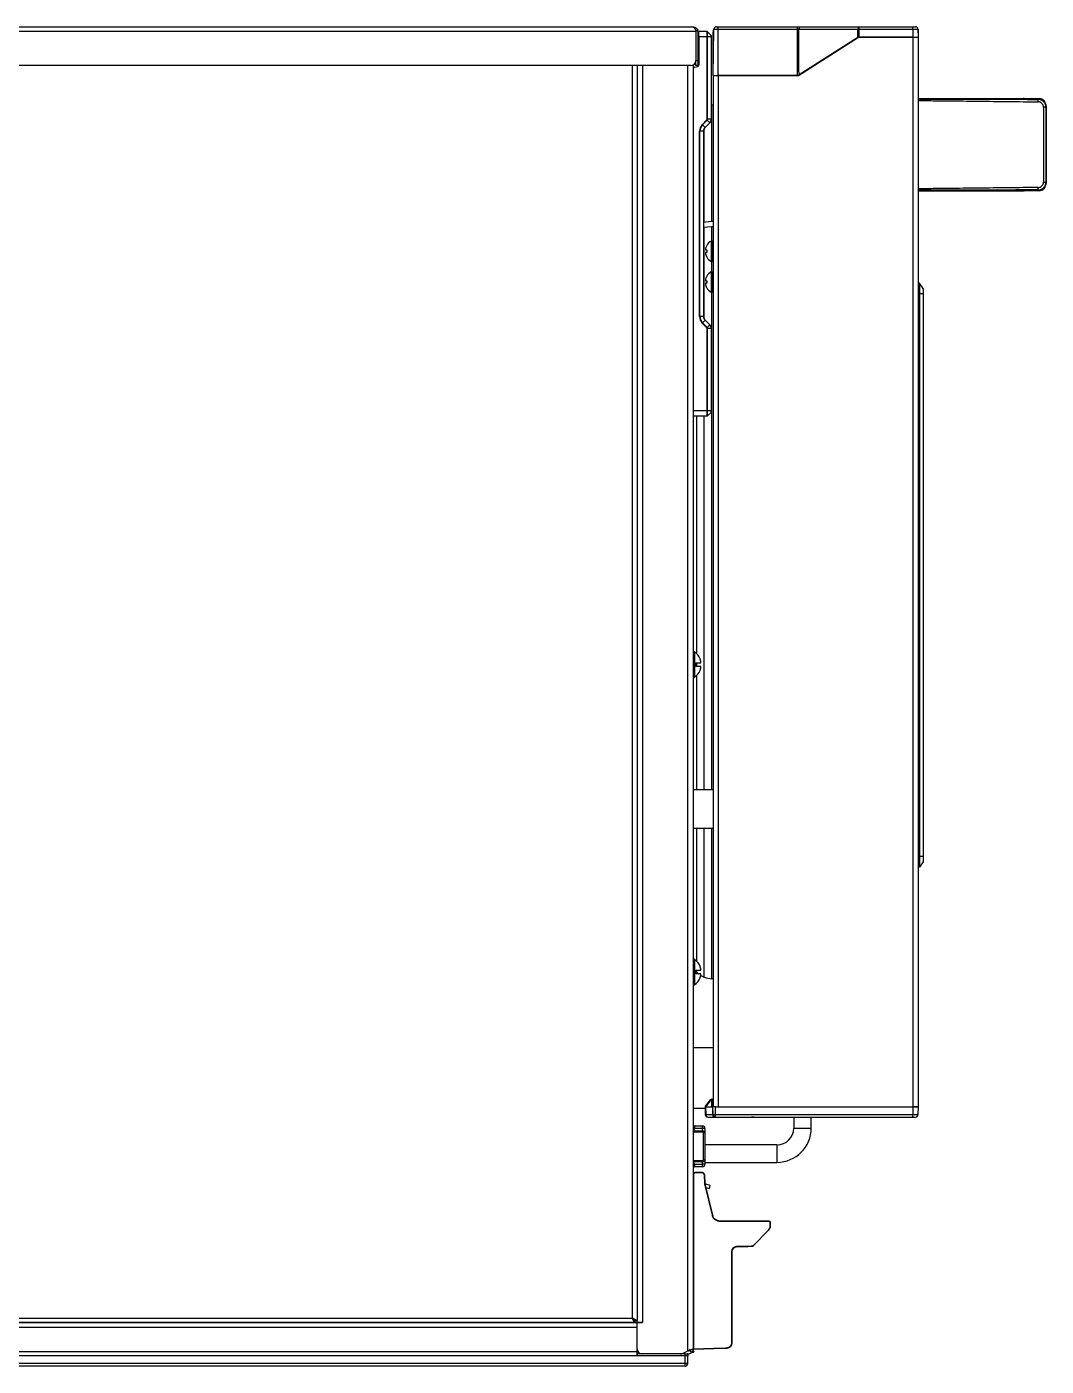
# Model space of a CAD drawing. Header units: millimetres. Extents: x -36 to 4467, y 2 to 3322.
# Drawn here: x 4069 to 4467, y 1398 to 1920 of the extents above; entities that cross this region are included whole.
import ezdxf

# ---------------------------------------------------------------- set-up
doc = ezdxf.new("R2010")
doc.units = ezdxf.units.MM
doc.layers.add('1', color=7, linetype='Continuous', true_color=0xffffff)

# ---------------------------------------------------------------- blocks, each defined once
blk = doc.blocks.new('A$C4FD63F80')
at = {"layer": '1', "color": 7, "linetype": 'Continuous', "lineweight": 35}
for p, q in [((-4.36, 32.9), (-4.47, 29.79)), ((-4.36, 32.94), (-4.36, 32.9)), ((-1.03, 33.98), (-3.4, 33.9)), ((0, 32.98), (0, -32.98)), ((-4.5, 29.6), (-7.41, 17.33)), ((-30, 14.52), (-30, 13.26)), ((-24.31, 15.02), (-29.5, 15.02)), ((-23.43, 5.45), (-29.12, 11.14)), ((-12.88, 15.02), (-24.31, 15.02)), ((-10.33, 15.02), (-12.88, 15.02)), ((-22.74, 5.15), (-21.24, 5.13)), ((-21.24, 5.13), (-16.97, 5.05)), ((-15, 3.05), (-15, -32.53)), ((-13.07, -34.53), (-12.55, -34.54)), ((-12.55, -34.54), (-8.08, -34.7)), ((-8.08, -34.7), (0, -34.98)), ((0, -34.98), (0, -32.98))]:
    blk.add_line(p, q, dxfattribs=at)
for centre, radius, start, end in [((-3.36, 32.9), 1, 92, 178), ((-1, 32.98), 1, 2.0696, 92), ((-5.47, 29.83), 1, 346.6477, 358), ((-10.33, 18.02), 3, 310.4702, 346.6477), ((-29.5, 14.52), 0.5, 90, 180), ((-27, 13.26), 3, 180, 225), ((-22.72, 6.15), 1, 225, 269), ((-17, 3.05), 2, 0, 89), ((-13, -32.53), 2, 180, 268)]:
    blk.add_arc(centre, radius, start, end, dxfattribs=at)
at = {"layer": '1', "color": 7, "linetype": 'Continuous', "lineweight": 35, "extrusion": (0, 0, -1)}
for centre, major_axis, ratio, start_param, end_param in [((-1, 32.98), (-1, 0.013), 1, 3.092409, 3.128531), ((-5.47, 29.83), (-0.999, 0.035), 0.999989, 3.141592, 3.339721)]:
    blk.add_ellipse(centre, major_axis=major_axis, ratio=ratio, start_param=start_param, end_param=end_param, dxfattribs=at)
at = {"layer": '1', "color": 7, "linetype": 'Continuous', "lineweight": 35}
for points, knots in [([(-8.38, 15.74), (-8.42, 15.71), (-8.45, 15.68), (-8.52, 15.62), (-8.56, 15.6), (-8.67, 15.52), (-8.75, 15.47), (-8.98, 15.34), (-9.14, 15.26), (-9.35, 15.18), (-9.39, 15.17), (-9.47, 15.14), (-9.52, 15.13), (-9.64, 15.1), (-9.73, 15.08), (-9.99, 15.03), (-10.16, 15.02), (-10.33, 15.02)], [0, 0, 0, 0, 0.0625, 0.0625, 0.125, 0.125, 0.25, 0.25, 0.5, 0.5, 0.5625, 0.5625, 0.625, 0.625, 0.75, 0.75, 1, 1, 1, 1]), ([(-8.35, 15.77), (-8.4, 15.72), (-8.46, 15.67), (-8.56, 15.6), (-8.61, 15.56), (-8.65, 15.53)], [0, 0, 0, 0, 0.554217, 0.554217, 1, 1, 1, 1]), ([(-7.42, 17.28), (-7.44, 17.2), (-7.47, 17.12), (-7.51, 17), (-7.52, 16.96), (-7.56, 16.88), (-7.57, 16.84), (-7.61, 16.76), (-7.63, 16.71), (-7.65, 16.67)], [0, 0, 0, 0, 0.385989, 0.385989, 0.578983, 0.578983, 0.771977, 0.771977, 1, 1, 1, 1])]:
    blk.add_open_spline(points, degree=3, knots=knots, dxfattribs=at)
blk = doc.blocks.new('A$C632269BE')
for p, q in [((-4.78, -6.81), (-2.75, -6.27)), ((-4.47, -7.97), (-4.78, -6.81)), ((-3.06, -7.59), (-4.47, -7.97))]:
    blk.add_line(p, q)
blk.add_blockref('A$C4FD63F80', (1.78, -35.75))

msp = doc.modelspace()

# ---------------------------------------------------------------- linework, layer by layer
for p, q in [((4330.27, 1918.57), (3693.07, 1918.57)), ((4329.22, 1920.37), (3694.87, 1920.37)), ((4329.22, 1920.37), (4329.27, 1920.37)), ((4329.23, 1920.37), (4329.22, 1920.37)), ((4330.27, 1919.09), (4330.27, 1918.57)), ((4330.27, 1918.87), (4330.27, 1918.57)), ((4330.27, 1918.57), (4330.27, 1918.57)), ((4330.27, 1918.57), (4330.27, 1907.37)), ((4330.27, 1918.57), (4330.27, 1907.37)), ((4331.07, 1918.57), (4331.07, 1907.37)), ((4331.37, 1916.57), (4331.37, 1918.57)), ((4334.69, 1918.57), (4331.37, 1918.57)), ((4334.69, 1916.57), (4334.69, 1918.57)), ((4336.21, 1917.13), (4334.83, 1918.51)), ((4334.83, 1916.57), (4334.83, 1918.51)), ((4336.97, 1901.47), (4337.29, 1919.48)), ((4336.97, 1901.47), (4336.97, 1918.47)), ((4337.29, 1919.48), (4338.97, 1919.48)), ((4338.29, 1920.47), (4338.97, 1920.47)), ((4338.97, 1920.47), (4369.89, 1920.47)), ((4338.97, 1919.48), (4338.97, 1920.47)), ((4338.97, 1901.47), (4338.97, 1919.48)), ((4338.97, 1919.48), (4369.89, 1919.48)), ((4369.89, 1920.47), (4370.51, 1920.47)), ((4369.89, 1919.48), (4369.89, 1920.47)), ((4369.89, 1901.47), (4369.89, 1919.48)), ((4370.5, 1919.48), (4393.41, 1919.48)), ((4370.51, 1920.47), (4393.53, 1920.47)), ((4393.53, 1920.47), (4393.81, 1920.47)), ((4393.53, 1919.48), (4393.8, 1919.48)), ((4393.81, 1920.47), (4414.97, 1920.47)), ((4393.94, 1919.48), (4414.97, 1919.48)), ((4414.97, 1920.47), (4415.92, 1920.47)), ((4414.97, 1919.48), (4414.97, 1920.47)), ((4414.97, 1919.48), (4416.92, 1919.48)), ((4414.97, 1919.48), (4414.97, 1916.47)), ((4416.92, 1919.48), (4416.97, 1916.47)), ((4416.92, 1919.46), (4416.97, 1919.47)), ((4416.97, 1919.47), (4416.97, 1916.68)), ((4331.37, 1916.57), (4331.07, 1916.57)), ((4334.69, 1916.57), (4331.37, 1916.57)), ((4331.37, 1916.57), (4331.37, 1905.49)), ((4334.69, 1916.57), (4334.83, 1916.57)), ((4334.69, 1884.4), (4334.69, 1916.57)), ((4336.21, 1916.57), (4334.83, 1916.57)), ((4334.83, 1884.4), (4334.83, 1916.57)), ((4336.21, 1917.13), (4336.21, 1916.57)), ((4336.27, 1916.57), (4336.21, 1916.57)), ((4336.21, 1916.57), (4336.21, 1884.4)), ((4336.27, 1916.98), (4336.27, 1916.57)), ((4336.27, 1916.57), (4336.27, 1884.4)), ((4370.27, 1901.47), (4393.67, 1916.47)), ((4393.41, 1916.31), (4370.5, 1901.66)), ((4393.67, 1916.47), (4414.97, 1916.47)), ((4414.97, 1916.47), (4393.94, 1916.47)), ((4414.97, 1916.47), (4416.97, 1916.47)), ((4414.97, 1916.47), (4416.97, 1916.47)), ((4414.97, 1916.47), (4414.97, 1498.97)), ((4416.97, 1916.68), (4416.97, 1916.66)), ((4416.97, 1916.47), (4416.97, 1498.97)), ((4331.07, 1908.57), (4331.37, 1908.57)), ((4328.27, 1905.37), (3695.07, 1905.37)), ((4305.47, 1416.62), (4305.47, 1905.37)), ((4307.27, 1905.37), (4307.27, 1415.57)), ((4309.47, 1905.36), (4309.47, 1414.77)), ((4327.07, 1403.8), (4327.07, 1905.36)), ((4329.27, 1404.82), (4329.27, 1905.63)), ((4329.69, 1904.77), (4330.96, 1904.99)), ((4330.1, 1906.57), (4330.27, 1906.57)), ((4330.27, 1905.37), (4330.27, 1907.37)), ((4330.27, 1907.37), (4331.07, 1907.37)), ((4331.07, 1905.37), (4330.27, 1905.37)), ((4331.07, 1907.37), (4331.07, 1905.37)), ((4336.97, 1901.47), (4338.97, 1901.47)), ((4336.97, 1901.47), (4338.97, 1901.47)), ((4336.97, 1901.47), (4336.97, 1498.97)), ((4369.91, 1901.47), (4338.97, 1901.47)), ((4338.97, 1901.47), (4338.97, 1498.97)), ((4338.97, 1901.47), (4370.27, 1901.47)), ((4370.5, 1901.66), (4370.44, 1901.62)), ((4416.97, 1892.47), (4457.97, 1892.47)), ((4457.97, 1892.47), (4462.85, 1892.27)), ((4458.36, 1892.47), (4462.7, 1892.47)), ((4462.7, 1892.47), (4463.97, 1892.47)), ((4462.7, 1892.28), (4462.7, 1892.47)), ((4463.98, 1892.25), (4463.87, 1892.15)), ((4463.98, 1892.25), (4463.95, 1892.25)), ((4464.17, 1892.46), (4464.17, 1892.25)), ((4336.97, 1889.89), (4336.44, 1889.89)), ((4336.44, 1844.46), (4336.44, 1889.89)), ((4466.97, 1889.26), (4466.87, 1889.15)), ((4466.97, 1889.47), (4466.97, 1889.26)), ((4466.97, 1889.26), (4466.97, 1859.68)), ((4332.74, 1882.27), (4334.57, 1884.1)), ((4332.74, 1882.27), (4332.84, 1882.17)), ((4332.84, 1882.17), (4334.67, 1884)), ((4333.82, 1881.19), (4332.84, 1882.17)), ((4335.65, 1883.02), (4333.82, 1881.19)), ((4335.69, 1882.98), (4333.86, 1881.15)), ((4334.57, 1884.1), (4334.67, 1884)), ((4335.65, 1883.02), (4334.67, 1884)), ((4334.69, 1884.4), (4334.83, 1884.4)), ((4336.21, 1884.4), (4334.83, 1884.4)), ((4335.69, 1882.98), (4335.65, 1883.02)), ((4336.27, 1884.4), (4336.21, 1884.4)), ((4331.69, 1879.74), (4331.83, 1879.74)), ((4331.69, 1807.4), (4331.69, 1879.74)), ((4333.21, 1879.74), (4331.83, 1879.74)), ((4331.83, 1807.4), (4331.83, 1879.74)), ((4333.27, 1879.74), (4333.21, 1879.74)), ((4333.21, 1879.74), (4333.21, 1807.4)), ((4333.27, 1879.74), (4333.27, 1807.4)), ((4333.51, 1844.17), (4333.51, 1880.68)), ((4333.86, 1881.15), (4333.82, 1881.19)), ((4416.97, 1856.47), (4457.97, 1856.47)), ((4457.97, 1856.47), (4462.85, 1856.66)), ((4462.7, 1856.47), (4458.36, 1856.47)), ((4462.7, 1856.47), (4462.7, 1856.66)), ((4463.97, 1856.47), (4462.7, 1856.47)), ((4463.98, 1856.68), (4463.87, 1856.79)), ((4463.98, 1856.68), (4463.95, 1856.68)), ((4464.17, 1856.69), (4464.17, 1856.47)), ((4466.97, 1859.68), (4466.87, 1859.79)), ((4466.97, 1859.68), (4466.97, 1859.47)), ((4336.11, 1844.45), (4333.27, 1844.15)), ((4336.32, 1842.46), (4333.27, 1842.14)), ((4333.51, 1806.45), (4333.51, 1842.16)), ((4336.44, 1836.87), (4336.44, 1842.46)), ((4334.49, 1835.17), (4334.53, 1835.17)), ((4336.17, 1836.81), (4336.17, 1828.92)), ((4336.57, 1836.87), (4336.37, 1836.87)), ((4336.37, 1836.87), (4336.37, 1828.87)), ((4336.57, 1836.87), (4336.57, 1828.87)), ((4334.53, 1830.57), (4334.49, 1830.57)), ((4336.17, 1824.81), (4336.17, 1816.92)), ((4336.37, 1828.87), (4336.57, 1828.87)), ((4336.57, 1824.87), (4336.37, 1824.87)), ((4336.37, 1824.87), (4336.37, 1816.87)), ((4336.44, 1824.86), (4336.44, 1828.86)), ((4336.57, 1824.87), (4336.57, 1816.87)), ((4334.49, 1823.17), (4334.53, 1823.17)), ((4417.47, 1820.47), (4416.97, 1820.47)), ((4418.93, 1818.28), (4417.47, 1820.47)), ((4417.47, 1820.47), (4417.47, 1816.22)), ((4334.53, 1818.57), (4334.49, 1818.57)), ((4336.37, 1816.87), (4336.57, 1816.87)), ((4336.44, 1622.72), (4336.44, 1816.87)), ((4417.47, 1816.22), (4416.97, 1816.22)), ((4418.93, 1816.22), (4417.47, 1816.22)), ((4417.47, 1816.22), (4417.47, 1596.72)), ((4418.93, 1818.28), (4418.93, 1816.22)), ((4418.97, 1816.22), (4418.93, 1816.22)), ((4418.93, 1816.22), (4418.93, 1596.72)), ((4418.97, 1818.14), (4418.97, 1816.22)), ((4418.97, 1816.22), (4418.97, 1596.72)), ((4331.69, 1807.4), (4331.83, 1807.4)), ((4333.21, 1807.4), (4331.83, 1807.4)), ((4332.74, 1804.86), (4332.84, 1804.96)), ((4334.57, 1803.03), (4332.74, 1804.86)), ((4333.82, 1805.94), (4332.84, 1804.96)), ((4334.67, 1803.13), (4332.84, 1804.96)), ((4333.27, 1807.4), (4333.21, 1807.4)), ((4333.86, 1805.98), (4333.82, 1805.94)), ((4333.82, 1805.94), (4335.65, 1804.11)), ((4333.86, 1805.98), (4335.69, 1804.15)), ((4335.65, 1804.11), (4334.67, 1803.13)), ((4335.69, 1804.15), (4335.65, 1804.11)), ((4334.57, 1803.03), (4334.67, 1803.13)), ((4334.69, 1802.74), (4334.83, 1802.74)), ((4334.69, 1770.57), (4334.69, 1802.74)), ((4336.21, 1802.74), (4334.83, 1802.74)), ((4334.83, 1770.57), (4334.83, 1802.74)), ((4336.27, 1802.74), (4336.21, 1802.74)), ((4336.21, 1802.74), (4336.21, 1770.57)), ((4336.27, 1802.74), (4336.27, 1770.57)), ((4334.69, 1770.57), (4329.27, 1770.57)), ((4334.69, 1768.57), (4329.27, 1768.57)), ((4330.6, 1675.79), (4330.6, 1768.56)), ((4333.51, 1622.72), (4333.51, 1768.56)), ((4334.69, 1770.57), (4334.83, 1770.57)), ((4334.69, 1768.57), (4334.69, 1770.57)), ((4336.21, 1770.57), (4334.83, 1770.57)), ((4334.83, 1768.63), (4334.83, 1770.57)), ((4336.21, 1770.01), (4334.83, 1768.63)), ((4336.27, 1770.57), (4336.21, 1770.57)), ((4336.21, 1770.57), (4336.21, 1770.01)), ((4336.27, 1770.57), (4336.27, 1770.15)), ((4329.59, 1676.56), (4329.47, 1676.56)), ((4329.47, 1666.56), (4329.47, 1676.56)), ((4329.59, 1666.56), (4329.59, 1676.56)), ((4329.7, 1676.52), (4329.7, 1666.59)), ((4331.87, 1673.81), (4331.89, 1673.81)), ((4330.27, 1672.13), (4330.27, 1672.26)), ((4330.27, 1670.86), (4330.27, 1670.99)), ((4330.6, 1670.86), (4330.6, 1672.26)), ((4331.89, 1669.31), (4331.87, 1669.31)), ((4329.47, 1666.56), (4329.59, 1666.56)), ((4330.6, 1622.72), (4330.6, 1667.33)), ((4336.97, 1622.72), (4329.27, 1622.72)), ((4329.27, 1607.72), (4336.97, 1607.72)), ((4330.6, 1555.79), (4330.6, 1607.72)), ((4333.51, 1549.6), (4333.51, 1607.72)), ((4336.44, 1548.95), (4336.44, 1607.72)), ((4417.47, 1596.72), (4416.97, 1596.72)), ((4418.93, 1596.72), (4417.47, 1596.72)), ((4417.47, 1596.72), (4417.47, 1592.47)), ((4418.93, 1594.65), (4417.47, 1592.47)), ((4418.97, 1596.72), (4418.93, 1596.72)), ((4418.93, 1596.72), (4418.93, 1594.65)), ((4418.97, 1596.72), (4418.97, 1594.79)), ((4417.47, 1592.47), (4416.97, 1592.47)), ((4329.59, 1556.56), (4329.47, 1556.56)), ((4329.47, 1546.56), (4329.47, 1556.56)), ((4329.59, 1546.56), (4329.59, 1556.56)), ((4329.7, 1556.52), (4329.7, 1546.59)), ((4331.87, 1553.81), (4331.89, 1553.81)), ((4330.27, 1552.13), (4330.27, 1552.26)), ((4330.27, 1550.86), (4330.27, 1550.99)), ((4330.6, 1551.5), (4330.6, 1552.26)), ((4331.89, 1549.31), (4331.87, 1549.31)), ((4336.97, 1548.95), (4336.44, 1548.95)), ((4329.47, 1546.56), (4329.59, 1546.56)), ((4336.97, 1521.97), (4329.27, 1521.97)), ((4335.85, 1501.69), (4333.98, 1499.36)), ((4335.88, 1501.38), (4334.02, 1499.05)), ((4336.45, 1501.48), (4336.08, 1501.48)), ((4336.62, 1501.97), (4336.43, 1501.97)), ((4336.45, 1498.97), (4336.45, 1501.48)), ((4336.87, 1501.47), (4336.87, 1501.72)), ((4336.87, 1498.97), (4336.87, 1501.47)), ((4329.27, 1498.47), (4333.88, 1498.47)), ((4333.87, 1499.05), (4333.87, 1498.97)), ((4334.02, 1498.97), (4333.87, 1498.97)), ((4333.87, 1498.97), (4333.93, 1495.95)), ((4334.02, 1499.05), (4334.02, 1498.97)), ((4334.02, 1498.97), (4336.45, 1498.97)), ((4334.02, 1498.97), (4334.07, 1495.95)), ((4334.07, 1495.95), (4336.78, 1495.95)), ((4334.93, 1494.97), (4337.49, 1494.97)), ((4336.45, 1498.97), (4336.73, 1498.97)), ((4336.87, 1498.97), (4336.73, 1498.97)), ((4336.73, 1498.97), (4336.78, 1495.95)), ((4337.87, 1498.97), (4336.87, 1498.97)), ((4336.93, 1495.95), (4336.87, 1498.97)), ((4337.49, 1494.97), (4337.93, 1494.97)), ((4337.87, 1498.97), (4414.97, 1498.97)), ((4337.93, 1495.95), (4337.87, 1498.97)), ((4337.93, 1494.97), (4337.93, 1495.95)), ((4337.93, 1495.95), (4414.92, 1495.95)), ((4337.93, 1494.97), (4414.92, 1494.97)), ((4338.97, 1498.97), (4414.97, 1498.97)), ((4352.91, 1494.97), (4351.99, 1494.97)), ((4368.47, 1494.97), (4368.47, 1490.72)), ((4375.27, 1490.72), (4375.27, 1494.97)), ((4414.97, 1498.97), (4414.92, 1495.95)), ((4414.92, 1494.97), (4414.92, 1495.95)), ((4414.92, 1494.97), (4415.92, 1494.97)), ((4414.97, 1498.97), (4416.97, 1498.97)), ((4416.97, 1498.97), (4414.97, 1498.97)), ((4416.97, 1498.97), (4416.92, 1495.95)), ((4329.27, 1490.68), (4329.71, 1490.57)), ((4332.77, 1490.57), (4329.71, 1490.57)), ((4329.77, 1491.57), (4332.77, 1491.57)), ((4332.77, 1490.57), (4332.77, 1491.57)), ((4333.77, 1490.57), (4332.77, 1490.57)), ((4332.77, 1489.57), (4332.77, 1490.57)), ((4333.77, 1490.57), (4333.77, 1488.82)), ((4368.47, 1490.72), (4375.27, 1490.72)), ((4329.27, 1489.57), (4333.02, 1489.57)), ((4333.02, 1489.07), (4329.27, 1489.07)), ((4333.02, 1489.07), (4333.02, 1489.57)), ((4333.77, 1488.82), (4333.27, 1488.82)), ((4333.27, 1478.32), (4333.27, 1488.82)), ((4333.77, 1488.82), (4333.77, 1478.32)), ((4361.87, 1484.12), (4333.77, 1484.12)), ((4361.87, 1484.12), (4361.87, 1477.32)), ((4329.27, 1478.07), (4333.02, 1478.07)), ((4333.02, 1477.57), (4329.27, 1477.57)), ((4329.71, 1476.57), (4329.27, 1476.45)), ((4329.57, 1475.61), (4329.57, 1475.57)), ((4329.77, 1475.57), (4329.57, 1475.57)), ((4329.71, 1476.57), (4332.77, 1476.57)), ((4332.77, 1475.57), (4329.77, 1475.57)), ((4332.77, 1476.57), (4332.77, 1477.57)), ((4333.77, 1476.57), (4332.77, 1476.57)), ((4332.77, 1475.57), (4332.77, 1476.57)), ((4333.02, 1478.07), (4333.02, 1477.57)), ((4333.27, 1478.32), (4333.77, 1478.32)), ((4333.77, 1478.32), (4333.77, 1476.57)), ((4333.77, 1477.32), (4361.87, 1477.32)), ((3707.27, 1416.57), (4305.42, 1416.57)), ((4305.47, 1416.62), (4305.47, 1416.5)), ((4305.48, 1416.62), (4305.5, 1416.61)), ((3707.27, 1414.77), (4307.27, 1414.77)), ((4306.47, 1414.77), (3707.27, 1414.77)), ((3707.27, 1412.97), (4307.27, 1412.97)), ((4306.47, 1414.77), (4306.47, 1414.9)), ((4307.27, 1415.57), (4307.14, 1415.57)), ((4307.27, 1414.77), (4307.27, 1415.57)), ((4307.27, 1414.77), (4307.27, 1414.77)), ((4307.27, 1414.77), (4309.47, 1414.77)), ((4309.47, 1414.77), (4307.27, 1414.77)), ((4307.27, 1404.57), (4307.27, 1414.77)), ((4307.27, 1403.57), (4307.27, 1412.97)), ((4309.47, 1414.77), (4309.47, 1414.77)), ((3694.41, 1403.57), (4307.27, 1403.57)), ((4307.27, 1401.77), (3695.32, 1401.77)), ((4307.27, 1401.77), (3800.07, 1401.77)), ((4307.27, 1401.77), (4307.27, 1403.57)), ((4307.27, 1402.57), (4307.27, 1402.57)), ((4309.27, 1402.57), (4307.27, 1402.57)), ((4307.27, 1402.57), (4307.27, 1401.77)), ((4307.27, 1401.77), (4307.27, 1401.77)), ((4326.07, 1401.77), (4307.27, 1401.77)), ((4324.17, 1402.57), (4309.27, 1402.57)), ((4326.07, 1402.57), (4324.16, 1402.57)), ((4325.07, 1402.79), (4327.07, 1403.8)), ((4326.07, 1402.57), (4326.87, 1402.57)), ((4326.07, 1401.77), (4326.07, 1402.57)), ((4326.07, 1398.77), (4326.07, 1401.77)), ((4327.07, 1401.77), (4326.07, 1401.77)), ((4327.07, 1402.57), (4326.87, 1402.57)), ((4327.07, 1403.77), (4327, 1403.77)), ((4327.97, 1403.77), (4327.07, 1403.77)), ((4327.07, 1402.57), (4327.07, 1401.77)), ((4327.07, 1398.77), (4327.07, 1401.77)), ((4327.23, 1403.85), (4327.22, 1403.78)), ((4328.47, 1403.07), (4328.47, 1403.07)), ((4329.27, 1403.07), (4328.47, 1403.07)), ((4329, 1404.5), (4329, 1403.46)), ((4329, 1403.46), (4329.57, 1403.46)), ((4329.27, 1404.82), (4329.27, 1404.77)), ((4329.27, 1404.81), (4329.27, 1404.82)), ((4326.07, 1398.77), (3800.07, 1398.77)), ((4326.07, 1397.77), (3800.07, 1397.77)), ((4327.07, 1398.77), (4326.07, 1398.77)), ((4326.07, 1397.77), (4326.07, 1398.77))]:
    msp.add_line(p, q)
for centre, radius, start, end in [((4329.27, 1918.57), 1.8, 0, 16.8722), ((4334.69, 1918.37), 0.2, 45, 90), ((4338.97, 1918.47), 2, 147.2632, 180), ((4338.29, 1919.47), 1, 90, 179), ((4415.92, 1919.47), 1, 1, 90), ((4336.07, 1916.98), 0.2, 0, 45), ((4393.94, 1915.47), 1, 90.0002, 122.5998), ((4328.27, 1907.37), 2, 270, 0), ((4329.77, 1904.28), 0.5, 100, 180), ((4330.87, 1905.49), 0.5, 280, 0), ((4463.97, 1889.47), 3, 0, 86.177), ((4335.27, 1879.74), 3.58, 135, 180), ((4335.27, 1879.74), 3.44, 135, 180), ((4334.27, 1884.4), 0.417, 315, 0), ((4334.27, 1884.4), 0.559, 315, 0), ((4334.27, 1884.4), 1.94, 315, 0), ((4334.27, 1884.4), 2, 315, 0), ((4335.27, 1879.74), 2.06, 135, 180), ((4335.27, 1879.74), 2, 135, 180), ((4463.97, 1859.47), 3, 273.823, 0), ((4336.47, 1840.97), 3.5, 81.7861, 96), ((4336.47, 1840.97), 1.5, 70.5286, 96), ((4338.59, 1832.67), 4.8, 120.3012, 148.6273), ((4336.37, 1836.47), 0.4, 90, 120.3012), ((4336.57, 1836.47), 0.4, 0, 90), ((4338.59, 1833.07), 4.8, 211.3727, 239.6988), ((4338.59, 1820.67), 4.8, 120.3012, 148.6273), ((4336.37, 1829.27), 0.4, 239.6988, 270), ((4336.37, 1824.47), 0.4, 90, 120.3012), ((4336.57, 1829.27), 0.4, 270, 0), ((4336.57, 1824.47), 0.4, 0, 90), ((4338.59, 1821.07), 4.8, 211.3727, 239.6988), ((4336.37, 1817.27), 0.4, 239.6988, 270), ((4336.57, 1817.27), 0.4, 270, 0), ((4418.72, 1818.14), 0.25, 0, 33.6901), ((4335.27, 1807.4), 3.58, 180, 225), ((4335.27, 1807.4), 3.44, 180, 225), ((4335.27, 1807.4), 2.06, 180, 225), ((4335.27, 1807.4), 2, 180, 225), ((4334.27, 1802.74), 1.94, 0, 45), ((4334.27, 1802.74), 2, 0, 45), ((4334.27, 1802.74), 0.417, 0, 45), ((4334.27, 1802.74), 0.559, 0, 45), ((4334.69, 1768.77), 0.2, 270, 315), ((4336.07, 1770.15), 0.2, 315, 0), ((4329.47, 1676.36), 0.2, 90, 180), ((4329.59, 1676.36), 0.2, 56.7581, 90), ((4326.57, 1671.76), 5.7, 21.0786, 56.7581), ((4326.57, 1671.36), 5.7, 303.2419, 338.9214), ((4329.47, 1666.76), 0.2, 180, 270), ((4329.59, 1666.76), 0.2, 270, 303.2419), ((4418.72, 1594.79), 0.25, 326.3099, 0), ((4329.47, 1556.36), 0.2, 90, 180), ((4329.59, 1556.36), 0.2, 56.7581, 90), ((4326.57, 1551.76), 5.7, 21.0786, 56.7581), ((4326.57, 1551.36), 5.7, 303.2419, 338.9214), ((4336.88, 1557.94), 8.99, 225.7165, 231.9836), ((4336.88, 1557.94), 8.99, 237.7486, 248.0022), ((4336.96, 1558.16), 9.22, 248.0022, 266.7143), ((4329.47, 1546.76), 0.2, 180, 270), ((4329.59, 1546.76), 0.2, 270, 303.2419), ((4336.43, 1501.22), 0.75, 90, 141.3402), ((4336.08, 1501.23), 0.25, 90, 141.3402), ((4336.62, 1501.72), 0.25, 0, 90), ((4334.37, 1499.04), 0.5, 141.3402, 179), ((4334.93, 1495.97), 1, 181, 270), ((4337.93, 1495.97), 1, 181, 270), ((4415.92, 1495.97), 1, 270, 359), ((4329.77, 1491.07), 0.5, 90, 180), ((4327.77, 1491.07), 2, 318.59, 345.5225), ((4332.77, 1490.57), 1, 0, 90), ((4361.87, 1490.72), 13.4, 270, 0), ((4361.87, 1490.72), 6.6, 270, 0), ((4333.02, 1488.82), 0.75, 0, 90), ((4333.02, 1488.82), 0.25, 0, 90), ((4327.77, 1476.07), 2, 14.4775, 41.41), ((4329.77, 1476.07), 0.5, 180, 270), ((4329.57, 1475.87), 0.3, 180, 270), ((4332.77, 1476.57), 1, 270, 0), ((4333.02, 1478.32), 0.75, 270, 0), ((4333.02, 1478.32), 0.25, 270, 0), ((4305.47, 1416.57), 0.05, 90, 180), ((4309.27, 1404.57), 2, 180, 270), ((4324.17, 1404.57), 2, 270, 297), ((4327.07, 1404.77), 1, 270, 345.8217), ((4327.07, 1404.77), 2.2, 270, 311.9217), ((4326.07, 1398.77), 1, 270, 0)]:
    msp.add_arc(centre, radius, start, end)
for centre, major_axis, ratio, start_param, end_param in [((4369.9, 1919.47), (-54.15, 0), 0.000318, 4.70229, 4.712456), ((4370.51, 1919.47), (0, -1), 0.011162, 3.141593, 4.694937), ((4393.53, 1919.47), (0, 1), 0.008133, 0, 1.553343), ((4393.81, 1919.47), (0, 1), 0.002552, 0, 1.553343), ((4458.36, 1889.47), (0, 3), 1, 0, 0.06975), ((4463.95, 1892.31), (-1.5, 0), 0.034921, 0.743834, 1.570864), ((4463.97, 1889.25), (-2.13, -2.12), 0.998785, 2.357775, 3.925412), ((4463.87, 1891.15), (0.001, 1), 0.012994, 4.742368, 6.248276), ((4465.87, 1889.15), (-1, 0), 0.009208, 3.176501, 4.681001), ((4458.36, 1859.47), (0, 3), 1, 3.071843, 3.141593), ((4463.95, 1856.63), (1.5, 0), 0.034921, 1.570728, 2.397759), ((4463.87, 1857.79), (-0.001, 1), 0.012994, 3.176502, 4.68241), ((4463.97, 1859.68), (-2.13, 2.12), 0.998785, 2.357773, 3.92541), ((4465.87, 1859.79), (1, 0), 0.009208, 4.743777, 6.248277), ((4336.24, 1501.37), (-0.39, 0.312), 0.5179, 0, 0.972814), ((4336.43, 1501.47), (0, 0.5), 0.707107, 0, 1.553343), ((4336.62, 1501.47), (0, 0.5), 0.353553, 0, 1.553343), ((4336.62, 1501.47), (-0.25, 0), 0.024678, 3.141593, 5.497635), ((4334.37, 1499.04), (-0.5, 0.009), 0.007229, 5.497913, 6.283185), ((4334.37, 1499.04), (-0.39, 0.312), 0.5179, 0, 0.972814), ((4334.93, 1495.97), (-1, 0), 0.99863, 0.017429, 0.052288), ((4334.43, 1495.96), (-0.5, -0.009), 0.007229, 0, 0.785272), ((4334.93, 1495.97), (0, 1), 0.853553, 1.58825, 3.141593), ((4337.49, 1495.97), (0, -1), 0.707107, 4.729842, 6.283185), ((4336.42, 1495.97), (-0.5, 0.017), 0.014418, 2.357076, 3.142348), ((4337.93, 1495.97), (-1, -0.017), 0.01745, 0, 1.570492), ((4414.92, 1495.97), (-2, 0.02), 0.008724, 1.571025, 3.141517)]:
    msp.add_ellipse(centre, major_axis=major_axis, ratio=ratio, start_param=start_param, end_param=end_param)
for points, knots in [([(4330.27, 1919.09), (4330.23, 1919.18), (4330.18, 1919.27), (4330.1, 1919.44), (4330.05, 1919.52), (4330, 1919.61), (4329.99, 1919.63), (4329.97, 1919.67), (4329.96, 1919.69), (4329.92, 1919.74), (4329.9, 1919.78), (4329.84, 1919.88), (4329.79, 1919.94), (4329.73, 1920.03), (4329.71, 1920.06), (4329.66, 1920.11), (4329.64, 1920.13), (4329.58, 1920.2), (4329.53, 1920.24), (4329.45, 1920.3), (4329.41, 1920.32), (4329.35, 1920.34), (4329.34, 1920.35), (4329.32, 1920.35), (4329.29, 1920.36), (4329.25, 1920.37), (4329.23, 1920.37)], [0, 0, 0, 0, 0.125, 0.125, 0.25, 0.25, 0.28125, 0.28125, 0.3125, 0.3125, 0.375, 0.375, 0.5, 0.5, 0.5625, 0.5625, 0.625, 0.625, 0.75, 0.75, 0.875, 0.875, 0.90625, 0.90625, 0.9375, 1, 1, 1, 1]), ([(4329.27, 1920.37), (4329.28, 1920.37), (4329.29, 1920.37), (4329.3, 1920.37), (4329.3, 1920.37), (4329.31, 1920.37)], [0, 0, 0, 0, 0.5, 0.5, 1, 1, 1, 1]), ([(4329.31, 1920.37), (4329.41, 1920.36), (4329.5, 1920.36), (4329.68, 1920.32), (4329.77, 1920.3), (4329.89, 1920.26), (4329.91, 1920.25), (4329.95, 1920.23), (4329.97, 1920.23), (4330.04, 1920.2), (4330.08, 1920.18), (4330.21, 1920.11), (4330.28, 1920.06), (4330.4, 1919.97), (4330.43, 1919.94), (4330.5, 1919.88), (4330.54, 1919.85), (4330.64, 1919.75), (4330.7, 1919.67), (4330.8, 1919.52), (4330.85, 1919.44), (4330.9, 1919.33), (4330.91, 1919.31), (4330.93, 1919.27), (4330.96, 1919.2), (4330.98, 1919.14), (4331, 1919.09)], [0, 0, 0, 0, 0.125, 0.125, 0.25, 0.25, 0.28125, 0.28125, 0.3125, 0.3125, 0.375, 0.375, 0.5, 0.5, 0.5625, 0.5625, 0.625, 0.625, 0.75, 0.75, 0.875, 0.875, 0.90625, 0.90625, 0.9375, 1, 1, 1, 1]), ([(4331, 1919.09), (4330.93, 1919.07), (4330.87, 1919.05), (4330.74, 1919.01), (4330.67, 1918.99), (4330.5, 1918.94), (4330.38, 1918.9), (4330.27, 1918.87)], [0, 0, 0, 0, 0.266509, 0.266509, 0.534271, 0.534271, 1, 1, 1, 1]), ([(4370.44, 1901.62), (4370.4, 1901.6), (4370.32, 1901.55), (4370.23, 1901.52), (4370.16, 1901.5), (4370.14, 1901.5), (4370.09, 1901.48), (4370.07, 1901.48), (4370, 1901.47), (4369.95, 1901.47), (4369.91, 1901.47)], [0, 0, 0, 0, 0.25, 0.5, 0.5, 0.625, 0.625, 0.75, 0.75, 1, 1, 1, 1]), ([(4416.97, 1892.22), (4424.79, 1892.21), (4432.61, 1892.19), (4448.24, 1892.17), (4456.06, 1892.16), (4463.87, 1892.15)], [0, 0, 0, 0, 0.5, 0.5, 1, 1, 1, 1]), ([(4416.97, 1891.69), (4417.09, 1891.69), (4417.22, 1891.69), (4417.46, 1891.69), (4417.83, 1891.68), (4418.68, 1891.68), (4420.39, 1891.66), (4423.81, 1891.62), (4426.75, 1891.59), (4432.61, 1891.53), (4436.52, 1891.49), (4444.34, 1891.4), (4448.25, 1891.35), (4456.07, 1891.27), (4459.97, 1891.22), (4463.88, 1891.18)], [0, 0, 0, 0, 0.007812, 0.007812, 0.015625, 0.03125, 0.0625, 0.125, 0.25, 0.25, 0.5, 0.5, 0.75, 0.75, 1, 1, 1, 1]), ([(4466.87, 1889.15), (4466.87, 1889.25), (4466.86, 1889.35), (4466.85, 1889.49), (4466.84, 1889.54), (4466.83, 1889.64), (4466.82, 1889.69), (4466.79, 1889.83), (4466.74, 1890.02), (4466.67, 1890.2), (4466.62, 1890.34), (4466.6, 1890.39), (4466.57, 1890.45), (4466.56, 1890.47), (4466.53, 1890.52), (4466.48, 1890.63), (4466.36, 1890.82), (4466.25, 1890.97), (4466.12, 1891.12), (4466.06, 1891.2), (4465.92, 1891.34), (4465.77, 1891.47), (4465.54, 1891.64), (4465.37, 1891.74), (4465.26, 1891.8), (4465.24, 1891.81), (4465.2, 1891.83), (4465.18, 1891.85), (4465.11, 1891.88), (4465.06, 1891.9), (4464.93, 1891.95), (4464.74, 1892.02), (4464.56, 1892.07), (4464.41, 1892.1), (4464.34, 1892.11), (4464.27, 1892.12), (4464.22, 1892.13), (4464.19, 1892.13), (4464.07, 1892.14), (4463.97, 1892.15), (4463.87, 1892.15)], [0, 0, 0, 0, 0.0625, 0.0625, 0.09375, 0.09375, 0.125, 0.125, 0.1875, 0.25, 0.25, 0.28125, 0.28125, 0.296875, 0.296875, 0.3125, 0.375, 0.4375, 0.4375, 0.5, 0.5, 0.5625, 0.625, 0.6875, 0.6875, 0.703125, 0.703125, 0.71875, 0.71875, 0.75, 0.75, 0.8125, 0.875, 0.875, 0.90625, 0.921875, 0.921875, 0.9375, 0.9375, 1, 1, 1, 1]), ([(4465.9, 1889.16), (4465.9, 1889.22), (4465.89, 1889.29), (4465.88, 1889.39), (4465.88, 1889.42), (4465.87, 1889.49), (4465.86, 1889.52), (4465.83, 1889.68), (4465.79, 1889.8), (4465.73, 1889.96), (4465.71, 1889.99), (4465.68, 1890.05), (4465.67, 1890.08), (4465.62, 1890.16), (4465.59, 1890.22), (4465.48, 1890.38), (4465.39, 1890.48), (4465.21, 1890.67), (4465.11, 1890.75), (4464.94, 1890.86), (4464.89, 1890.9), (4464.8, 1890.95), (4464.77, 1890.96), (4464.71, 1890.99), (4464.68, 1891), (4464.53, 1891.07), (4464.41, 1891.11), (4464.25, 1891.14), (4464.21, 1891.15), (4464.15, 1891.16), (4464.12, 1891.16), (4464.02, 1891.17), (4463.95, 1891.18), (4463.88, 1891.18)], [0, 0, 0, 0, 0.0625, 0.0625, 0.09375, 0.09375, 0.125, 0.125, 0.25, 0.25, 0.28125, 0.28125, 0.3125, 0.3125, 0.375, 0.375, 0.5, 0.5, 0.625, 0.625, 0.6875, 0.6875, 0.71875, 0.71875, 0.75, 0.75, 0.875, 0.875, 0.90625, 0.90625, 0.9375, 0.9375, 1, 1, 1, 1]), ([(4465.9, 1889.16), (4465.92, 1886.71), (4465.93, 1884.26), (4465.95, 1879.36), (4465.96, 1876.92), (4465.96, 1872.02), (4465.95, 1869.57), (4465.93, 1864.67), (4465.92, 1862.23), (4465.9, 1859.78)], [0, 0, 0, 0, 0.25, 0.25, 0.5, 0.5, 0.75, 0.75, 1, 1, 1, 1]), ([(4466.87, 1889.15), (4466.86, 1886.7), (4466.86, 1884.25), (4466.86, 1879.36), (4466.86, 1876.91), (4466.86, 1872.02), (4466.86, 1869.57), (4466.86, 1864.68), (4466.86, 1862.23), (4466.87, 1859.79)], [0, 0, 0, 0, 0.25, 0.25, 0.5, 0.5, 0.75, 0.75, 1, 1, 1, 1]), ([(4463.88, 1857.76), (4459.97, 1857.71), (4456.07, 1857.67), (4448.25, 1857.58), (4444.34, 1857.54), (4436.52, 1857.45), (4432.61, 1857.4), (4426.75, 1857.34), (4424.79, 1857.32), (4421.86, 1857.29), (4420.39, 1857.28), (4418.68, 1857.26), (4417.83, 1857.25), (4417.46, 1857.25), (4417.22, 1857.24), (4417.09, 1857.24), (4416.97, 1857.24)], [0, 0, 0, 0, 0.25, 0.25, 0.5, 0.5, 0.75, 0.75, 0.875, 0.875, 0.9375, 0.96875, 0.984375, 0.992188, 0.992188, 1, 1, 1, 1]), ([(4463.87, 1856.79), (4456.06, 1856.78), (4448.24, 1856.76), (4432.61, 1856.74), (4424.79, 1856.73), (4416.97, 1856.71)], [0, 0, 0, 0, 0.5, 0.5, 1, 1, 1, 1]), ([(4463.87, 1856.79), (4463.97, 1856.79), (4464.07, 1856.79), (4464.22, 1856.81), (4464.27, 1856.81), (4464.36, 1856.83), (4464.41, 1856.84), (4464.56, 1856.87), (4464.74, 1856.91), (4464.93, 1856.98), (4465.06, 1857.04), (4465.11, 1857.06), (4465.18, 1857.09), (4465.2, 1857.1), (4465.24, 1857.12), (4465.35, 1857.18), (4465.54, 1857.29), (4465.7, 1857.41), (4465.85, 1857.53), (4465.92, 1857.6), (4466.06, 1857.74), (4466.19, 1857.88), (4466.36, 1858.12), (4466.46, 1858.29), (4466.52, 1858.39), (4466.53, 1858.42), (4466.56, 1858.46), (4466.57, 1858.48), (4466.6, 1858.55), (4466.62, 1858.59), (4466.67, 1858.73), (4466.74, 1858.91), (4466.79, 1859.1), (4466.82, 1859.25), (4466.83, 1859.32), (4466.84, 1859.39), (4466.85, 1859.44), (4466.85, 1859.47), (4466.86, 1859.59), (4466.87, 1859.69), (4466.87, 1859.79)], [0, 0, 0, 0, 0.0625, 0.0625, 0.09375, 0.09375, 0.125, 0.125, 0.1875, 0.25, 0.25, 0.28125, 0.28125, 0.296875, 0.296875, 0.3125, 0.375, 0.4375, 0.4375, 0.5, 0.5, 0.5625, 0.625, 0.6875, 0.6875, 0.703125, 0.703125, 0.71875, 0.71875, 0.75, 0.75, 0.8125, 0.875, 0.875, 0.90625, 0.921875, 0.921875, 0.9375, 0.9375, 1, 1, 1, 1]), ([(4463.88, 1857.76), (4463.95, 1857.76), (4464.02, 1857.76), (4464.12, 1857.77), (4464.15, 1857.78), (4464.21, 1857.79), (4464.25, 1857.79), (4464.41, 1857.83), (4464.53, 1857.87), (4464.68, 1857.93), (4464.71, 1857.95), (4464.77, 1857.97), (4464.8, 1857.99), (4464.89, 1858.04), (4464.94, 1858.07), (4465.11, 1858.18), (4465.21, 1858.26), (4465.39, 1858.45), (4465.48, 1858.55), (4465.59, 1858.72), (4465.62, 1858.77), (4465.67, 1858.86), (4465.68, 1858.89), (4465.71, 1858.95), (4465.73, 1858.98), (4465.79, 1859.13), (4465.83, 1859.25), (4465.86, 1859.42), (4465.87, 1859.45), (4465.88, 1859.51), (4465.88, 1859.55), (4465.89, 1859.64), (4465.9, 1859.71), (4465.9, 1859.78)], [0, 0, 0, 0, 0.0625, 0.0625, 0.09375, 0.09375, 0.125, 0.125, 0.25, 0.25, 0.28125, 0.28125, 0.3125, 0.3125, 0.375, 0.375, 0.5, 0.5, 0.625, 0.625, 0.6875, 0.6875, 0.71875, 0.71875, 0.75, 0.75, 0.875, 0.875, 0.90625, 0.90625, 0.9375, 0.9375, 1, 1, 1, 1]), ([(4334.53, 1835.17), (4334.4, 1834.96), (4334.3, 1834.75), (4334.16, 1834.43), (4334.12, 1834.32), (4334.04, 1834.1), (4334.01, 1833.98), (4333.98, 1833.87)], [0, 0, 0, 0, 0.5, 0.5, 0.75, 0.75, 1, 1, 1, 1]), ([(4334.53, 1832.37), (4334.4, 1832.37), (4334.3, 1832.37), (4334.16, 1832.37), (4334.12, 1832.37), (4334.04, 1832.37), (4334.01, 1832.37), (4333.98, 1832.37)], [0, 0, 0, 0, 0.5, 0.5, 0.75, 0.75, 1, 1, 1, 1]), ([(4334.53, 1823.17), (4334.4, 1822.96), (4334.3, 1822.75), (4334.16, 1822.43), (4334.12, 1822.32), (4334.04, 1822.1), (4334.01, 1821.98), (4333.98, 1821.87)], [0, 0, 0, 0, 0.5, 0.5, 0.75, 0.75, 1, 1, 1, 1]), ([(4334.53, 1820.37), (4334.4, 1820.37), (4334.3, 1820.37), (4334.16, 1820.37), (4334.12, 1820.37), (4334.04, 1820.37), (4334.01, 1820.37), (4333.98, 1820.37)], [0, 0, 0, 0, 0.5, 0.5, 0.75, 0.75, 1, 1, 1, 1]), ([(4330.27, 1672.26), (4330.42, 1672.26), (4330.55, 1672.26), (4330.81, 1672.26), (4331.05, 1672.26), (4331.27, 1672.26), (4331.39, 1672.26), (4331.42, 1672.26), (4331.47, 1672.26), (4331.49, 1672.26), (4331.56, 1672.26), (4331.6, 1672.26), (4331.73, 1672.26), (4331.8, 1672.26), (4331.93, 1672.26), (4331.99, 1672.26), (4332.07, 1672.26), (4332.1, 1672.26), (4332.13, 1672.26), (4332.15, 1672.26), (4332.15, 1672.26), (4332.19, 1672.26), (4332.22, 1672.26), (4332.23, 1672.26)], [0, 0, 0, 0, 0.125, 0.125, 0.25, 0.375, 0.375, 0.40625, 0.40625, 0.4375, 0.4375, 0.5, 0.5, 0.625, 0.625, 0.75, 0.75, 0.8125, 0.84375, 0.84375, 0.875, 0.875, 1, 1, 1, 1]), ([(4332.23, 1670.86), (4332.22, 1670.86), (4332.19, 1670.86), (4332.15, 1670.86), (4332.13, 1670.86), (4332.1, 1670.86), (4332.09, 1670.86), (4332.07, 1670.86), (4332.01, 1670.86), (4331.93, 1670.86), (4331.8, 1670.86), (4331.73, 1670.86), (4331.6, 1670.86), (4331.56, 1670.86), (4331.49, 1670.86), (4331.47, 1670.86), (4331.42, 1670.86), (4331.39, 1670.86), (4331.27, 1670.86), (4331.05, 1670.86), (4330.81, 1670.86), (4330.55, 1670.86), (4330.42, 1670.86), (4330.27, 1670.86)], [0, 0, 0, 0, 0.125, 0.125, 0.1875, 0.1875, 0.21875, 0.21875, 0.25, 0.375, 0.375, 0.5, 0.5, 0.5625, 0.5625, 0.59375, 0.59375, 0.625, 0.625, 0.75, 0.875, 0.875, 1, 1, 1, 1]), ([(4330.27, 1552.26), (4330.42, 1552.26), (4330.55, 1552.26), (4330.81, 1552.26), (4331.05, 1552.26), (4331.27, 1552.26), (4331.39, 1552.26), (4331.42, 1552.26), (4331.47, 1552.26), (4331.49, 1552.26), (4331.56, 1552.26), (4331.6, 1552.26), (4331.73, 1552.26), (4331.8, 1552.26), (4331.93, 1552.26), (4331.99, 1552.26), (4332.07, 1552.26), (4332.1, 1552.26), (4332.13, 1552.26), (4332.15, 1552.26), (4332.15, 1552.26), (4332.19, 1552.26), (4332.22, 1552.26), (4332.23, 1552.26)], [0, 0, 0, 0, 0.125, 0.125, 0.25, 0.375, 0.375, 0.40625, 0.40625, 0.4375, 0.4375, 0.5, 0.5, 0.625, 0.625, 0.75, 0.75, 0.8125, 0.84375, 0.84375, 0.875, 0.875, 1, 1, 1, 1]), ([(4332.23, 1550.86), (4332.22, 1550.86), (4332.19, 1550.86), (4332.15, 1550.86), (4332.13, 1550.86), (4332.1, 1550.86), (4332.09, 1550.86), (4332.07, 1550.86), (4332.01, 1550.86), (4331.93, 1550.86), (4331.8, 1550.86), (4331.73, 1550.86), (4331.6, 1550.86), (4331.56, 1550.86), (4331.49, 1550.86), (4331.47, 1550.86), (4331.42, 1550.86), (4331.39, 1550.86), (4331.27, 1550.86), (4331.05, 1550.86), (4330.81, 1550.86), (4330.55, 1550.86), (4330.42, 1550.86), (4330.27, 1550.86)], [0, 0, 0, 0, 0.125, 0.125, 0.1875, 0.1875, 0.21875, 0.21875, 0.25, 0.375, 0.375, 0.5, 0.5, 0.5625, 0.5625, 0.59375, 0.59375, 0.625, 0.625, 0.75, 0.875, 0.875, 1, 1, 1, 1]), ([(4329.77, 1491.57), (4329.77, 1491.57), (4329.77, 1491.57), (4329.77, 1491.56), (4329.77, 1491.56), (4329.77, 1491.55), (4329.77, 1491.55), (4329.77, 1491.54), (4329.77, 1491.52), (4329.77, 1491.48), (4329.77, 1491.46), (4329.77, 1491.44), (4329.77, 1491.43), (4329.77, 1491.42), (4329.77, 1491.41), (4329.77, 1491.36), (4329.77, 1491.32), (4329.77, 1491.25), (4329.77, 1491.23), (4329.76, 1491.18), (4329.76, 1491.12), (4329.76, 1491.07), (4329.75, 1491.02), (4329.75, 1491.01), (4329.75, 1490.98), (4329.75, 1490.96), (4329.74, 1490.89), (4329.74, 1490.83), (4329.73, 1490.75), (4329.73, 1490.73), (4329.72, 1490.7), (4329.72, 1490.68), (4329.72, 1490.63), (4329.71, 1490.6), (4329.71, 1490.57)], [0, 0, 0, 0, 0.057906, 0.057906, 0.08931, 0.08931, 0.120713, 0.120713, 0.246325, 0.246325, 0.309131, 0.309131, 0.340534, 0.340534, 0.371938, 0.371938, 0.49755, 0.49755, 0.560356, 0.560356, 0.623163, 0.685969, 0.685969, 0.717372, 0.717372, 0.748775, 0.748775, 0.874388, 0.874388, 0.905791, 0.905791, 0.937194, 0.937194, 1, 1, 1, 1]), ([(4329.71, 1476.57), (4329.71, 1476.53), (4329.72, 1476.5), (4329.72, 1476.45), (4329.72, 1476.44), (4329.73, 1476.4), (4329.73, 1476.39), (4329.74, 1476.31), (4329.74, 1476.25), (4329.75, 1476.17), (4329.75, 1476.16), (4329.75, 1476.13), (4329.75, 1476.11), (4329.76, 1476.07), (4329.76, 1476.01), (4329.76, 1475.96), (4329.77, 1475.91), (4329.77, 1475.88), (4329.77, 1475.81), (4329.77, 1475.77), (4329.77, 1475.73), (4329.77, 1475.72), (4329.77, 1475.7), (4329.77, 1475.69), (4329.77, 1475.67), (4329.77, 1475.66), (4329.77, 1475.62), (4329.77, 1475.6), (4329.77, 1475.58), (4329.77, 1475.58), (4329.77, 1475.58), (4329.77, 1475.57), (4329.77, 1475.57), (4329.77, 1475.57)], [0, 0, 0, 0, 0.062755, 0.062755, 0.094132, 0.094132, 0.12551, 0.12551, 0.251019, 0.251019, 0.282397, 0.282397, 0.313774, 0.313774, 0.376529, 0.439284, 0.439284, 0.502039, 0.502039, 0.627548, 0.627548, 0.658926, 0.658926, 0.690303, 0.690303, 0.753058, 0.753058, 0.878568, 0.878568, 0.909945, 0.909945, 0.941322, 1, 1, 1, 1]), ([(4305.43, 1416.54), (4305.43, 1416.55), (4305.43, 1416.55), (4305.42, 1416.56), (4305.42, 1416.56), (4305.42, 1416.57)], [0, 0, 0, 0, 0.5, 0.5, 1, 1, 1, 1]), ([(4305.43, 1416.53), (4305.43, 1416.53), (4305.43, 1416.54), (4305.42, 1416.55), (4305.42, 1416.56), (4305.42, 1416.57)], [0, 0, 0, 0, 0.5, 0.5, 1, 1, 1, 1]), ([(4306.32, 1415.71), (4306.3, 1415.73), (4306.29, 1415.74), (4306.25, 1415.76), (4306.23, 1415.77), (4306.17, 1415.81), (4306.14, 1415.84), (4306.03, 1415.93), (4305.95, 1416), (4305.86, 1416.09), (4305.84, 1416.11), (4305.8, 1416.14), (4305.78, 1416.16), (4305.73, 1416.22), (4305.69, 1416.26), (4305.58, 1416.38), (4305.51, 1416.46), (4305.43, 1416.54)], [0, 0, 0, 0, 0.0625, 0.0625, 0.125, 0.125, 0.25, 0.25, 0.5, 0.5, 0.5625, 0.5625, 0.625, 0.625, 0.75, 0.75, 1, 1, 1, 1]), ([(4306.47, 1414.9), (4306.43, 1414.93), (4306.38, 1414.97), (4306.3, 1415.06), (4306.25, 1415.11), (4306.19, 1415.19), (4306.16, 1415.23), (4306.12, 1415.28), (4306.1, 1415.31), (4306.09, 1415.32), (4306.04, 1415.41), (4305.99, 1415.47), (4305.91, 1415.62), (4305.87, 1415.69), (4305.81, 1415.79), (4305.8, 1415.81), (4305.78, 1415.85), (4305.77, 1415.87), (4305.73, 1415.93), (4305.71, 1415.97), (4305.65, 1416.1), (4305.6, 1416.18), (4305.52, 1416.35), (4305.48, 1416.44), (4305.43, 1416.53)], [0, 0, 0, 0, 0.125, 0.125, 0.25, 0.25, 0.3125, 0.34375, 0.34375, 0.375, 0.375, 0.5, 0.5, 0.625, 0.625, 0.65625, 0.65625, 0.6875, 0.6875, 0.75, 0.75, 0.875, 0.875, 1, 1, 1, 1]), ([(4305.47, 1416.62), (4305.48, 1416.62), (4305.49, 1416.62), (4305.5, 1416.61), (4305.51, 1416.61), (4305.51, 1416.61)], [0, 0, 0, 0, 0.5, 0.5, 1, 1, 1, 1]), ([(4306.32, 1415.72), (4306.28, 1415.79), (4306.23, 1415.86), (4306.16, 1415.96), (4306.14, 1415.98), (4306.11, 1416.01), (4306.09, 1416.03), (4306.04, 1416.09), (4306.01, 1416.12), (4305.9, 1416.24), (4305.82, 1416.31), (4305.7, 1416.42), (4305.66, 1416.46), (4305.58, 1416.53), (4305.54, 1416.57), (4305.5, 1416.61)], [0, 0, 0, 0, 0.25, 0.25, 0.3125, 0.3125, 0.375, 0.375, 0.5, 0.5, 0.75, 0.75, 0.875, 0.875, 1, 1, 1, 1]), ([(4305.51, 1416.61), (4305.6, 1416.56), (4305.69, 1416.52), (4305.86, 1416.44), (4305.94, 1416.39), (4306.07, 1416.33), (4306.13, 1416.3), (4306.19, 1416.26), (4306.23, 1416.24), (4306.25, 1416.23), (4306.35, 1416.18), (4306.42, 1416.13), (4306.57, 1416.05), (4306.63, 1416), (4306.71, 1415.95), (4306.73, 1415.94), (4306.76, 1415.92), (4306.78, 1415.9), (4306.82, 1415.87), (4306.85, 1415.85), (4306.93, 1415.79), (4306.98, 1415.74), (4307.07, 1415.66), (4307.11, 1415.61), (4307.14, 1415.57)], [0, 0, 0, 0, 0.125, 0.125, 0.25, 0.25, 0.3125, 0.34375, 0.34375, 0.375, 0.375, 0.5, 0.5, 0.625, 0.625, 0.65625, 0.65625, 0.6875, 0.6875, 0.75, 0.75, 0.875, 0.875, 1, 1, 1, 1]), ([(4327.07, 1403.8), (4327.22, 1403.85), (4327.36, 1403.89), (4327.57, 1403.95), (4327.63, 1403.97), (4327.74, 1404), (4327.77, 1404.01), (4327.82, 1404.03), (4327.84, 1404.03), (4327.87, 1404.05), (4327.89, 1404.05), (4328.04, 1404.1), (4328.16, 1404.14), (4328.34, 1404.2), (4328.4, 1404.22), (4328.48, 1404.25), (4328.51, 1404.27), (4328.56, 1404.29), (4328.59, 1404.3), (4328.72, 1404.35), (4328.81, 1404.39), (4328.91, 1404.44), (4328.94, 1404.46), (4328.96, 1404.48), (4328.98, 1404.49), (4328.99, 1404.49), (4329.03, 1404.52), (4329.07, 1404.54), (4329.15, 1404.6), (4329.19, 1404.64), (4329.23, 1404.7), (4329.24, 1404.71), (4329.25, 1404.73), (4329.25, 1404.74), (4329.27, 1404.77), (4329.27, 1404.79), (4329.27, 1404.81)], [0, 0, 0, 0, 0.125, 0.125, 0.1875, 0.1875, 0.21875, 0.21875, 0.234375, 0.234375, 0.25, 0.25, 0.375, 0.375, 0.4375, 0.4375, 0.46875, 0.46875, 0.5, 0.5, 0.625, 0.625, 0.65625, 0.671875, 0.671875, 0.6875, 0.6875, 0.75, 0.75, 0.875, 0.875, 0.90625, 0.90625, 0.9375, 0.9375, 1, 1, 1, 1]), ([(4327.97, 1403.77), (4328, 1403.83), (4328.03, 1403.89), (4328.06, 1403.98), (4328.07, 1404.01), (4328.09, 1404.07), (4328.09, 1404.09), (4328.1, 1404.11)], [0, 0, 0, 0, 0.545109, 0.545109, 0.817664, 0.817664, 1, 1, 1, 1]), ([(4329.27, 1404.71), (4329.27, 1404.56), (4329.25, 1404.41), (4329.2, 1404.19), (4329.18, 1404.12), (4329.14, 1404.02), (4329.12, 1403.96), (4329.1, 1403.91), (4329.08, 1403.88), (4329.08, 1403.86), (4329.01, 1403.71), (4328.93, 1403.58), (4328.75, 1403.34), (4328.65, 1403.23), (4328.54, 1403.13)], [0, 0, 0, 0, 0.25, 0.25, 0.375, 0.375, 0.4375, 0.46875, 0.46875, 0.5, 0.5, 0.75, 0.75, 1, 1, 1, 1]), ([(4329.27, 1404.77), (4329.27, 1404.76), (4329.27, 1404.75), (4329.27, 1404.73), (4329.27, 1404.72), (4329.27, 1404.71)], [0, 0, 0, 0, 0.5, 0.5, 1, 1, 1, 1]), ([(4329.27, 1403.07), (4329.27, 1403.13), (4329.3, 1403.2), (4329.4, 1403.33), (4329.47, 1403.4), (4329.57, 1403.46)], [0, 0, 0, 0, 0.5, 0.5, 1, 1, 1, 1])]:
    msp.add_open_spline(points, degree=3, knots=knots)
for points, degree in [([(4370.5, 1919.48), (4370.44, 1919.48)], 1), ([(4370.5, 1901.66), (4370.48, 1907.6), (4370.46, 1913.54), (4370.44, 1919.48)], 3), ([(4393.53, 1919.48), (4393.41, 1919.48)], 1), ([(4393.41, 1916.31), (4393.41, 1919.48)], 1), ([(4393.8, 1919.48), (4393.85, 1919.48), (4393.9, 1919.48), (4393.94, 1919.48)], 3), ([(4393.94, 1916.47), (4393.94, 1919.48)], 1), ([(4463.97, 1892.47), (4464.04, 1892.47), (4464.11, 1892.47), (4464.17, 1892.46)], 3), ([(4464.17, 1856.47), (4464.11, 1856.47), (4464.04, 1856.47), (4463.97, 1856.47)], 3), ([(4333.98, 1833.87), (4333.97, 1833.84), (4333.97, 1833.8), (4333.96, 1833.72), (4333.96, 1833.65), (4333.96, 1833.58), (4333.96, 1833.51), (4333.97, 1833.44), (4333.97, 1833.39), (4333.98, 1833.37)], 3), ([(4333.98, 1832.37), (4333.97, 1832.34), (4333.97, 1832.29), (4333.96, 1832.22), (4333.96, 1832.14), (4333.96, 1832.07), (4333.96, 1832.01), (4333.97, 1831.94), (4333.97, 1831.89), (4333.98, 1831.87)], 3), ([(4333.98, 1833.37), (4333.99, 1833.37), (4334.02, 1833.37), (4334.07, 1833.37), (4334.13, 1833.37), (4334.19, 1833.37), (4334.25, 1833.37), (4334.33, 1833.37), (4334.42, 1833.37), (4334.49, 1833.37), (4334.53, 1833.37)], 3), ([(4333.98, 1831.87), (4333.99, 1831.81), (4334.02, 1831.7), (4334.07, 1831.54), (4334.13, 1831.38), (4334.19, 1831.23), (4334.25, 1831.08), (4334.33, 1830.92), (4334.42, 1830.75), (4334.49, 1830.63), (4334.53, 1830.57)], 3), ([(4334.53, 1833.37), (4334.51, 1833.2), (4334.48, 1832.87), (4334.51, 1832.53), (4334.53, 1832.37)], 3), ([(4333.98, 1821.87), (4333.97, 1821.84), (4333.97, 1821.8), (4333.96, 1821.72), (4333.96, 1821.65), (4333.96, 1821.58), (4333.96, 1821.51), (4333.97, 1821.44), (4333.97, 1821.39), (4333.98, 1821.37)], 3), ([(4333.98, 1820.37), (4333.97, 1820.34), (4333.97, 1820.29), (4333.96, 1820.22), (4333.96, 1820.14), (4333.96, 1820.07), (4333.96, 1820.01), (4333.97, 1819.94), (4333.97, 1819.89), (4333.98, 1819.87)], 3), ([(4333.98, 1821.37), (4333.99, 1821.37), (4334.02, 1821.37), (4334.07, 1821.37), (4334.13, 1821.37), (4334.19, 1821.37), (4334.25, 1821.37), (4334.33, 1821.37), (4334.42, 1821.37), (4334.49, 1821.37), (4334.53, 1821.37)], 3), ([(4333.98, 1819.87), (4333.99, 1819.81), (4334.02, 1819.7), (4334.07, 1819.54), (4334.13, 1819.38), (4334.19, 1819.23), (4334.25, 1819.08), (4334.33, 1818.92), (4334.42, 1818.75), (4334.49, 1818.63), (4334.53, 1818.57)], 3), ([(4334.53, 1821.37), (4334.51, 1821.2), (4334.48, 1820.87), (4334.51, 1820.53), (4334.53, 1820.37)], 3), ([(4332.23, 1672.26), (4332.22, 1672.32), (4332.21, 1672.46), (4332.18, 1672.66), (4332.14, 1672.86), (4332.1, 1673.06), (4332.05, 1673.25), (4332, 1673.44), (4331.93, 1673.62), (4331.89, 1673.75), (4331.87, 1673.81)], 3), ([(4330.27, 1670.99), (4330.3, 1671.18), (4330.33, 1671.56), (4330.3, 1671.94), (4330.27, 1672.13)], 3), ([(4331.87, 1669.31), (4331.89, 1669.37), (4331.93, 1669.49), (4332, 1669.68), (4332.05, 1669.87), (4332.1, 1670.06), (4332.14, 1670.26), (4332.18, 1670.46), (4332.21, 1670.66), (4332.22, 1670.79), (4332.23, 1670.86)], 3), ([(4332.23, 1552.26), (4332.22, 1552.32), (4332.21, 1552.46), (4332.18, 1552.66), (4332.14, 1552.86), (4332.1, 1553.06), (4332.05, 1553.25), (4332, 1553.44), (4331.93, 1553.62), (4331.89, 1553.75), (4331.87, 1553.81)], 3), ([(4330.27, 1550.99), (4330.3, 1551.18), (4330.33, 1551.56), (4330.3, 1551.94), (4330.27, 1552.13)], 3), ([(4331.87, 1549.31), (4331.89, 1549.37), (4331.93, 1549.49), (4332, 1549.68), (4332.05, 1549.87), (4332.1, 1550.06), (4332.14, 1550.26), (4332.18, 1550.46), (4332.21, 1550.66), (4332.22, 1550.79), (4332.23, 1550.86)], 3), ([(4305.43, 1416.54), (4305.43, 1416.53)], 1), ([(4305.5, 1416.61), (4305.51, 1416.61)], 1), ([(4306.32, 1415.72), (4306.38, 1415.67), (4306.42, 1415.62), (4306.47, 1415.57)], 3), ([(4306.32, 1415.71), (4306.37, 1415.66), (4306.42, 1415.62), (4306.47, 1415.57)], 3), ([(4306.47, 1415.57), (4307.14, 1415.57)], 1), ([(4306.47, 1415.57), (4306.47, 1414.9)], 1), ([(4328.54, 1403.13), (4327.97, 1403.77)], 1)]:
    msp.add_open_spline(points, degree=degree)

# ---------------------------------------------------------------- block references
at = {"lineweight": 18, "xscale": -1}
msp.add_blockref('A$C632269BE', (4331.05, 1475.15), dxfattribs=at)

doc.saveas('drawing.dxf')
